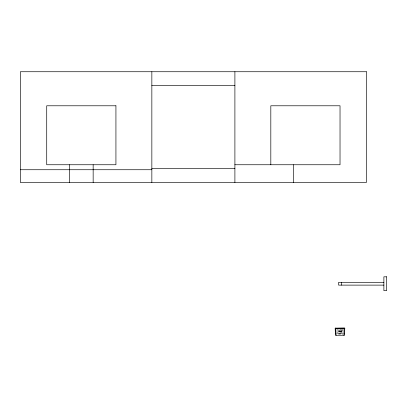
<?xml version="1.0" encoding="UTF-8"?>
<svg xmlns="http://www.w3.org/2000/svg" width="407" height="407" viewBox="0 0 407 407"><rect width="100%" height="100%" fill="white"/><g stroke="black" fill="none" stroke-linecap="round" stroke-linejoin="round"><path stroke-width="0.31" stroke-dasharray="2.04 1.53" d="M337.993 331.41L338.548 331.41M341.458 331.41L342.007 331.41M337.993 331.964L338.548 331.964M341.458 331.964L342.007 331.964M338.619 333.074L341.387 333.074L341.387 330.301M341.458 330.235L341.458 333.14L338.548 333.14L338.548 330.235M340.623 332.31L341.458 333.14M342.562 329.126L342.562 334.249L337.444 334.249L337.444 329.126M340.277 329.68L340.277 330.235M340.277 333.14L340.277 333.694M339.728 329.68L339.728 330.235M339.728 333.14L339.728 333.694M342.007 329.68L337.993 329.68L337.993 333.694L342.007 333.694L342.007 329.68"/><path stroke-width="0.61" d="M344.821 328.602L344.607 328.103A4.579 4.579 0 0 0 344.444 328.103L335.175 328.352L335.47 335.266L344.536 335.266L344.77 328.154L335.399 328.103L335.185 328.602M343.925 335.266L344.032 328.668L336.345 328.551L335.826 329.075L336.08 335.266M344.531 328.607L344.322 328.256M151.847 85.572L234.9 85.572M234.9 164.749L340.028 164.749L340.028 105.784L270.818 105.784L270.818 164.749M151.847 168.625L234.9 168.625M20.35 169.734L151.847 169.734M383.882 282.351L338.619 282.351L338.619 285.119L383.882 285.119M335.633 333.76L335.928 333.557L335.582 333.73M339.382 331.064L340.211 331.893M341.387 282.351L341.387 285.119M293.589 164.749L293.589 182.468M234.9 71.734L234.9 182.468M151.847 71.734L151.847 182.468M93.157 164.749L93.157 182.468M69.49 164.749L69.49 182.468M335.399 328.103A4.579 4.579 0 0 1 335.561 328.103M339.586 331.094C340.43 332.514 340.094 330.052 340.359 330.911C340.13 332.656 339.555 330.036 339.596 331.054M335.378 328.424L335.79 328.469L335.383 328.378M335.51 333.557L335.923 333.542L335.516 333.526M344.093 333.552L344.505 333.598L344.098 333.521M366.397 71.734L20.35 71.734L20.35 182.468L366.397 182.468L366.397 71.734M115.929 105.784L46.719 105.784L46.719 164.749L115.929 164.749L115.929 105.784M386.65 276.811L383.882 276.811L383.882 290.654L386.65 290.654L386.65 276.811"/></g></svg>
